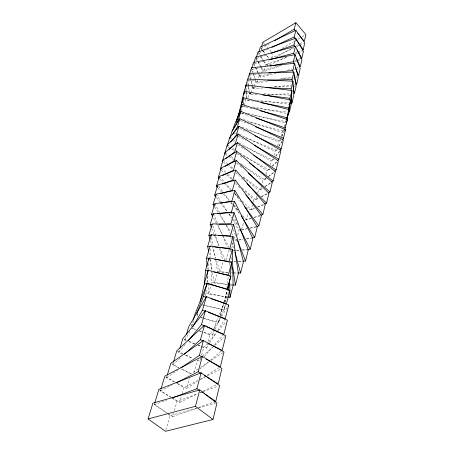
<?xml version="1.0" encoding="UTF-8"?>
<svg xmlns="http://www.w3.org/2000/svg" width="454" height="454" viewBox="0 0 454 454"><rect width="100%" height="100%" fill="white"/><g stroke="black" fill="none" stroke-linecap="round" stroke-linejoin="round"><path stroke-width="0.34" stroke-dasharray="2.27 1.7" d="M246.159 97.638L246.159 91.328M246.159 90.63L246.159 88.53M205.39 295.696L206.394 290.174M207.041 282.45L207.574 276.128M208.108 269.812L208.698 262.787M243.287 103.682L243.741 99.528M202.705 305.184L224.384 309.787L224.946 304.923M225.263 302.143L226.631 290.327M226.955 287.547L228.237 276.424M227.88 294.708L228.129 292.609M197.609 313.164L196.826 316.591L197.768 313.294M250.012 122.478L283.387 131.234L283.716 129.872M284.533 126.473L286.111 120.389M246.845 129.748L280.09 140.831L280.396 139.548M281.174 136.336L283.177 129.912M245.205 137.738L276.594 150.456L276.917 149.145M277.712 145.859L278.671 141.92L280.044 139.463M243.526 146.069L272.882 160.177L273.212 158.832M274.034 155.478L275.016 151.449L277.008 148.696M243.645 155.779L268.961 169.966L269.466 167.906M270.147 165.16L271.163 161.039L273.03 158.991M241.755 164.898L264.835 179.824L265.323 177.866M266.135 174.608L267.111 170.693L269.659 168.451M243.111 176.839L260.522 189.749L261.356 186.412M262.196 183.081L262.866 180.408L266.294 177.985M242.124 187.956L256.016 199.743L257.055 195.651M257.753 192.922L258.445 190.186L262.06 188.143M242.305 201.031L251.334 209.81L252.509 205.248M253.343 201.99L253.843 200.032L258.241 198.069M224.384 309.787L225.615 305.009M251.068 218.419L246.482 219.957L248.043 213.953M241.653 229.508L243.622 221.995M202.955 318.214L218.607 322.363L219.645 318.385M220.338 315.729L223.72 302.914M204.022 332.407L212.586 335.126L214.021 329.672M214.203 328.991L215.996 322.175L224.492 302.727M236.659 239.207L236.307 240.518L232.113 234.031M237.697 235.268L239.088 230.025L231.966 218.828M197.876 344.949L206.366 348.087L207.433 344.098M208.142 341.436L209.913 334.785L221.2 316.954M223.907 302.233L227.011 290.605M218.607 322.363L219.696 318.288M220.423 315.57L223.879 302.665M224.06 301.984L227.511 289.079M231.727 248.259L233.163 242.884M225.922 260.199L228.555 250.477L230.666 250.421M200.889 357.848L199.964 361.265L197.394 360.181M201.621 355.113L203.647 347.599L217.795 331.267M193.937 372.672L197.218 360.629L198.273 359.71M228.249 272.514L220.014 272.179L222.925 261.549M177.486 383.528L186.645 388.363L189.358 378.511M227.704 284.346L214.356 283.007L217.562 271.424L215.383 258.956M227.272 296.939L208.596 294.005L210.996 285.424M211.184 284.76L211.922 282.121L210.707 258.065M171.873 397.738L179.744 402.34L181.441 396.257M182.19 393.55L183.887 387.466L197.842 380.52M167.929 413.571L172.696 416.641L173.632 413.31M174.387 410.649L177.009 401.325L197.32 393.817M165.886 429.983L170 415.518L197.893 408.152M271.594 58.208L272.899 53.612M283.387 131.234L283.767 129.895M284.726 126.547L285.487 123.868M267.673 65.177L269.018 60.495M191.429 326.193L192.802 321.449M281.883 65.211L263.95 71.533L265.204 67.192M265.386 66.573L265.925 64.712L263.036 60.11M276.236 73.139L260.448 77.248L261.373 74.087M261.561 73.457L262.486 70.296L260.545 66.539M186.117 340.608L184.812 340.125L185.771 336.817M182.593 353.944L178.734 352.321L179.534 349.597M267.372 81.187L256.992 83.003L259.086 75.909L257.764 72.691M262.747 87.94L253.593 88.814L254.183 86.839M254.376 86.181L255.75 81.578L254.938 78.945M178.916 367.825L172.628 364.84L173.218 362.842M257.253 94.551L250.256 94.693L250.659 93.348M250.863 92.678L252.469 87.31L252.061 85.312M174.438 381.916L166.499 377.728L166.89 376.417M171.266 397.386L160.364 391.013L160.767 389.657M167.333 413.185L154.224 404.735L154.627 403.402M247.946 97.519L249.274 93.127L250.687 93.195M262.747 50.797L260.902 48.714L261.3 47.409M244.212 105.447L246.159 99.04M241.335 110.963L242.935 105.72M191.622 326.267L194.204 319.752M280.09 140.831L280.629 139.543M281.974 136.325L284.391 130.525M224.775 302.08L227.607 295.599M212.586 335.126L214.85 329.984M215.134 329.343L219.952 318.413M221.087 315.842L226.188 304.276M281.758 136.399L283.818 132.71M276.594 150.456L277.286 149.23M279.011 146.16L282.116 140.638M184.812 340.125L190.124 331.136M221.575 316.359L226.841 308.039M206.366 348.087L209.39 343.383M209.771 342.793L216.189 332.799M217.699 330.444L225.258 318.685M278.597 146.489L282.973 140.428M272.882 160.177L273.683 159.076M275.686 156.324L279.692 150.824M178.734 352.321L185.885 343.633M218.249 330.739L226.007 321.79M204.181 356.492L212.608 346.958M214.481 344.836L223.845 334.24M275.833 155.915L280.504 150.79M268.961 169.966L269.903 168.945M272.252 166.385L276.963 161.272M172.628 364.84L181.56 356.782M272.207 166.209L277.82 161.272M264.835 179.824L266.379 178.484M268.439 176.691L274.091 171.777M202.512 356.038L212.574 347.31M214.697 345.477L224.758 336.749M199.794 369.261L209.935 360.68M210.469 360.232L222.21 350.295M268.581 176.368L275.436 171.516M260.522 189.749L262.253 188.541M265.136 186.532L270.896 182.508M166.499 377.728L178.042 369.897M198.239 368.898L190.629 373.914L181.339 368.937M200.583 367.36L208.783 361.963M211.127 360.419L222.846 352.707M186.645 388.363L197.286 381.57M200.237 379.68L204.97 376.661M207.33 375.152L220.332 366.849M260.902 48.714L269.375 43.749M282.065 48.345L293.681 41.677M297.955 39.22L299.793 38.164M302.233 36.763L304.679 35.355M275.964 57.374L291.99 48.249M296.303 45.792L303.085 41.933M265.068 186.441L272.298 182.343M256.016 199.743L259.058 198.052M261.493 196.696L267.576 193.308M160.364 391.013L171.714 385.225M200.379 379.255L204.822 377.047M207.359 375.781L220.684 369.153M179.744 402.34L197.394 393.873M200.543 392.364L202.433 391.456M203.063 391.155L217.557 384.197M258.984 53.419L267.939 49.225M270.686 58.566L293.84 47.931M297.058 46.45L298.987 45.565M299.629 45.269L303.488 43.499M285.958 57.448L267.48 65.847L264.16 61.438M294.879 53.39L297.427 52.233M298.062 51.943L301.252 50.496M261.379 196.667L268.91 193.308M251.334 209.81L254.507 208.42M257.679 207.03L264.018 204.255M154.224 404.735L166.703 400.048M199.942 392.852L202.563 391.881M203.222 391.637L218.289 386.07M256.555 58.583L266.413 55.002L270.573 59.656M265.925 64.712L288.313 56.722M296.212 53.901L297.529 53.436M298.187 53.197L302.795 51.552M172.696 416.641L197.865 407.754M198.529 407.522L214.424 401.909M294.504 60.757L300.486 58.651M254.91 207.949L249.076 209.952L245.835 206.269M257.503 207.058L265.278 204.391M254.342 217.318L260.233 215.344M254.246 63.872L263.78 61.307M262.486 70.296L281.531 65.263M294.453 61.852L296.49 61.313M297.171 61.131L300.571 60.234M198.574 407.976L215.588 403.481M287.223 70.279L292.024 69.031M296.831 67.782L298.204 67.425M245.483 219.611L250.784 218.272M254.098 217.438L260.727 215.763M241.471 230.189L247.504 228.708M250.182 228.056L256.209 226.574M252.044 69.297L261.674 67.538M259.086 75.909L270.936 73.798M293.937 69.689L295.327 69.445M296.025 69.32L298.811 68.821M280.515 78.883L291.587 76.947M295.736 76.221L297.12 75.977M239.088 230.025L241.188 229.667M241.886 229.548L246.777 228.714M250.273 228.118L257.265 226.926M239.031 240.07L243.111 239.4M246.516 238.838L251.278 238.055M249.967 74.882L261.192 73.741M255.75 81.578L265.505 80.619M282.933 78.905L297.574 77.464M274.71 86.799L290.901 85.25M293.715 84.983L295.123 84.847M234.587 240.126L243.038 239.315M246.556 238.98L251.482 238.503M233.067 250.761L239.241 250.199M241.988 249.95L246.794 249.518M233.487 250.341L235.603 250.285M236.307 250.268L239.831 250.171M242.646 250.092L248.287 249.938M248.009 80.642L255.693 80.454M230.388 261.385L235.206 261.277M238.645 261.198L242.09 261.118M252.469 87.31L255.994 87.23M274.295 86.822L290.486 86.459M294.01 86.379L295.418 86.345M267.054 94.358L290.146 93.899M230.121 261.141L235.734 261.345M238.537 261.447L243.446 261.629M233.05 272.706L237.164 272.871M246.885 86.635L256.011 87.083M264.097 93.876L290.225 95.198M246.999 100.657L250.506 100.845M261.039 101.401L289.13 102.876M217.562 271.424L227.97 272.434M231.438 272.775L233.521 272.973M234.213 273.041L238.378 273.444M230.513 284.63L231.915 284.766M245.183 92.86L253.593 93.87M256.709 100.323L289.062 104.261M243.821 106.73L246.618 107.076M255.716 108.2L287.91 112.161M211.922 282.121L227.63 284.556M230.36 284.976L233.095 285.401M243.605 99.312L250.546 100.646M251.244 100.777L256.101 101.707M252.878 106.94L286.979 113.483M241.432 113.057L244.201 113.591M253.899 115.464L285.765 121.61M206.156 292.983L227.55 297.501M242.152 106.026L253.758 109.068M247.742 113.205L285.35 123.068M202.422 304.594L204.436 305.128M205.106 305.309L221.893 309.753M200.912 317.675L202.274 318.033M200.589 317.272L203.937 318.339M204.606 318.555L215.996 322.175M190.845 328.225L196.117 329.899M199.408 330.943L201.383 331.573M241.494 113.239L248.156 115.469M250.824 116.36L252.821 117.03M243.412 119.555L282.104 132.483M188.728 341.573L194.607 343.746M192.649 328.373L195.969 329.604M199.289 330.841L201.281 331.579M203.937 332.566L209.913 334.785M234.082 133.232L235.393 133.765M240.268 120.565L248.781 124.033M241.931 126.984L278.671 141.92M185.811 355.3L192.888 358.28M184.001 339.246L186.537 340.324M189.074 341.402L194.777 343.826M197.944 345.171L203.647 347.599M181.435 369.017L191.503 373.79M177.418 351.141L182.525 353.587M185.72 355.119L192.746 358.49M231.398 140.246L235.229 142.085M236.557 132.874L238.446 133.788M239.082 134.089L275.016 151.449M239.757 128.493L246.681 131.853M171.43 363.631L178.859 367.609M228.209 147.13L234.383 150.586M229.696 137.653L232.136 139.026M232.749 139.372L235.183 140.746M238.844 142.811L271.163 161.039M238.14 136.177L245.54 140.365M166.028 376.848L174.364 381.803M177.338 383.573L183.887 387.466M225.178 154.178L228.141 156.097M228.731 156.477L233.469 159.541M227.38 144.803L230.343 146.738M232.715 148.282L234.497 149.44M235.087 149.826L236.869 150.989M239.831 152.919L267.111 170.693M237.805 144.877L244.888 149.514M159.456 389.782L171.743 397.863M172.327 398.249L177.009 401.325M154.059 403.935L167.725 413.861M168.292 414.275L170 415.518M223.459 162.265L226.268 164.348M226.83 164.768L232.442 168.928M225.195 152.221L228.566 154.746M230.819 156.431L233.628 158.531M234.19 158.951L235.876 160.217M240.376 163.582L262.866 180.408M236.96 153.622L242.056 157.453M221.285 170.273L224.492 172.997M226.631 174.807L231.971 179.341M223.141 159.927L227.42 163.593M227.953 164.053L233.305 168.638M243.469 177.349L258.445 190.186M236.676 163.168L239.32 165.455M239.848 165.909L242.493 168.196M219.736 179.086L223.243 182.497M223.748 182.985L230.269 189.324M233.782 192.74L237.794 196.644M221.217 167.94L225.734 172.384M227.743 174.359L232.261 178.802M244.808 191.145L253.843 200.032M235.938 172.753L239.451 176.243M241.46 178.235L242.464 179.228M217.784 187.803L221.546 192.019M223.43 194.125L229.077 200.452M230.955 202.563L232.84 204.669M233.311 205.197L238.486 210.996M242.72 215.741L246.482 219.957M263.207 51.319L265.965 54.446M219.43 176.294L224.526 182.077M224.991 182.604L231.012 189.437M234.718 193.648L238.424 197.853M262.889 42.199L264.251 43.754M264.71 44.271L271.078 51.535M235.654 183.24L240.722 189.063M216.348 197.411L219.753 201.854M220.179 202.41L227.42 211.853M229.122 214.078L231.676 217.409M233.379 219.634L237.641 225.19M258.349 53.714L259.177 54.82M260.834 57.022L263.746 60.887M218.618 186.129L222.874 191.764M223.3 192.326L229.259 200.22M230.961 202.473L232.664 204.726M233.089 205.287L239.474 213.743M261.198 48.175L262.02 49.27M262.429 49.821L264.892 53.118M266.532 55.314L268.989 58.606M234.911 193.693L240.802 201.604M214.56 206.905L217.994 212.217M219.52 214.572L224.866 222.829M226.387 225.184L230.587 231.671M216.229 194.091L221.098 201.746M221.473 202.336L227.471 211.763M228.969 214.118L231.591 218.238M255.897 58.827L257.73 61.716M258.093 62.289L261.022 66.914M261.385 67.493L263.95 71.533M257.98 52.051L259.784 54.928M260.148 55.507L262.673 59.536M234.519 205.174L238.997 212.353M213.528 218.051L216.161 223.016M216.496 223.635L222.432 234.809M222.761 235.427L229.026 247.226M253.565 64.054L260.448 77.248M214.804 203.579L219.333 212.268M219.657 212.892L224.832 222.818M226.126 225.303L230.326 233.367M256.022 57.771L260.221 65.909M233.021 215.27L237.8 224.696M251.624 70.069L253.236 73.951M253.502 74.598L256.992 83.003M211.785 228.436L213.947 233.617M215.031 236.211L219.356 246.584M219.623 247.231L225.031 260.199M253.797 63.021L255.12 66.244M255.386 66.891L257.503 72.044M213.493 213.499L222.21 234.911M222.477 235.558L227.233 247.237M231.449 225.048L232.215 227.011M233.243 229.628L235.547 235.518M249.677 76.272L250.71 79.575M250.914 80.233L252.77 86.175M252.974 86.833L253.593 88.814M251.499 67.76L252.912 72.368M253.116 73.026L254.734 78.287M210.503 240.597L211.922 245.302M212.12 245.972L215.763 258.065M216.575 260.755L220.014 272.179M212.869 225.888L218.777 246.079M219.566 248.769L222.715 259.535M230.78 237.175L231.336 239.207M232.261 242.589L233.748 247.998M247.731 82.668L249.836 92.69M249.978 93.354L250.256 94.693M249.723 73.985L251.925 84.643M208.823 252.606L209.578 256.748M210.077 259.512L211.967 269.88M212.466 272.644L214.356 283.007M211.638 237.482L215.264 258.264M230.144 250.477L230.36 251.862M231.205 257.407L231.517 259.484M245.705 88.678L246.845 99.25M247.878 79.768L249.053 91.016M207.126 267.922L207.206 269.336M207.603 276.384L207.96 282.728M208 283.432L208.596 294.005M210.242 248.866L210.673 257.356M229.202 262.872L229.287 266.39M243.798 99.006L243.815 105.328"/><path stroke-width="0.68" d="M246.159 86.425L246.159 85.023L291.911 90.482L291.173 104.522L289.306 112.337L289.737 103.898M289.913 100.379L290.021 98.268L291.911 90.482M204.334 284.919L205.509 270.249L209.112 257.872L231.688 262.565L230.03 276.537M208.936 259.977L209.05 258.576M241.698 103.904L242.22 99.051L244.644 91.214L290.639 99.982L288.369 113.755L286.934 119.743M244.417 93.291L244.644 91.214M228.379 290.515L229.701 279.335M286.797 119.674L287.365 116.224M288.494 109.335L290.639 99.982M238.815 114.504L240.785 105.668L243.259 97.655L289.158 109.686L286.633 119.85M242.044 103.086L243.259 97.655M200.271 301.501L204.499 282.984L208.165 270.238L230.853 276.242L227.511 289.079L204.499 282.984M207.058 275.073L208.165 270.238M300.486 58.651L301.814 58.18L303.454 51.319L295.747 38.159L257.98 52.051L256.317 57.471M268.183 192.967L270.005 191.951L272.298 182.343L236.829 151.403L223.141 159.927L220.218 169.365L221.416 168.627M284.664 129.884L287.461 119.606L242.016 104.375L236.046 121.973M271.475 182.105L273.206 180.896L275.436 171.516L237.448 142.669L225.195 152.221L222.335 161.437M282.462 140.025L283.5 138.181L285.532 129.64L240.87 111.372L234.718 124.05L232.522 131.149M290.532 102.95L291.933 103.024L293.755 95.374L292.978 81.187L247.805 79.064M274.608 171.328L276.151 169.989L278.33 160.824L238.151 134.316L227.38 144.803L224.588 153.798L225.576 152.845M280.09 150.274L281.293 148.623L283.37 139.877L239.854 118.687L232.142 130.741L229.69 138.663M277.434 160.761L278.847 159.223L280.969 150.28L238.952 126.325L229.696 137.653L226.972 146.438M301.887 50.201L303.164 49.622L304.776 42.909L295.877 30.299L260.38 47.074L258.956 51.722M264.654 203.977L266.555 203.142L268.91 193.308L236.273 160.534L221.217 167.94L218.226 177.622L219.231 178.598M256.879 226.41L258.888 225.916L261.391 215.599L235.32 180.045L217.767 184.999L214.64 195.186L215.922 196.854M213 419.479L216.944 403.124L199.76 389.918L152.919 403.112L148.095 418.94L165.511 431.3L213 419.479L195.464 406.319L148.095 418.94M260.885 215.122L262.849 214.464L265.278 204.391L235.779 170.08L219.43 176.294L216.371 186.219L217.313 187.275M251.959 237.941L254.683 237.499L257.265 226.926L234.888 190.447L216.229 194.091L213.034 204.55L214.18 206.32M291.241 90.834L291.122 88.802L292.978 81.187M214.424 401.909L215.746 401.438L219.6 385.582L201.111 372.83L158.872 389.396L154.831 402.732M247.481 249.456L250.228 249.206L252.895 238.367L234.457 201.298L214.804 203.579L211.547 214.328L212.534 216.189M292.359 81.589L292.03 79.552L293.863 72.112L249.587 73.315L245.478 86.566L245.631 87.974M242.776 261.107L245.529 261.044L248.287 249.938L234.014 212.608L213.493 213.499L210.162 224.543L211.246 227.136M293.301 72.566L292.762 70.54L294.567 63.265L251.499 67.76L249.269 74.955M294.027 63.668L293.324 61.767L295.106 54.65L253.536 62.38L251.55 68.787M237.851 272.899L240.597 273.013L243.446 261.629L233.538 224.384L212.279 223.867L208.885 235.223L210.1 239.252M294.623 55.099L293.732 53.237L295.492 46.28L255.698 57.147L254.149 62.17M232.618 284.84L235.427 285.123L238.378 273.444L233.004 236.625L211.15 234.707L207.688 246.386L208.568 251.221M186.543 334.172L188.665 326.891L206.337 296.621L228.72 305.065L225.258 318.685L208.369 312.352M295.072 46.768L294.005 44.969L295.747 38.159M227.965 297.052L230.036 297.376L233.095 285.401L232.397 249.348L210.1 246.034L206.57 258.054L207.047 266.515M193.387 319.417L194.562 315.354L207.245 283.148L229.872 290.412L226.472 303.63L210.934 298.664M295.384 38.686L294.158 36.961L295.877 30.299M195.464 406.319L199.76 389.918M274.823 40.559L294.198 29.215L295.906 22.7L305.905 34.652L304.316 41.229L297.716 33.397M231.688 262.565L228.402 275.033L213.834 271.986M172.611 397.829L196.905 388.698L201.111 372.83M232.397 249.348L229.168 261.464L214.787 259.296M227.193 289.919L230.853 276.242M176.129 382.977L198.205 371.73L202.325 356.373L221.949 368.523L218.187 383.897L204.26 375.418M230.042 249.785L229.826 248.4L233.004 236.625M180.925 367.939L199.391 355.403L203.432 340.528L224.015 351.935L220.332 366.849L206.167 359.108M233.538 224.384L230.411 235.825L218.607 235.495M184.193 354.409L200.486 339.711L204.448 325.297L225.82 335.829L222.21 350.295L208.556 343.638M188.115 340.92L201.525 324.633L205.412 310.661L227.38 320.206L223.845 334.24L206.627 326.829M234.014 212.608L230.938 223.737L219.168 224.197M232.068 213.38L231.427 212.126L234.457 201.298M192.604 326.942L202.524 310.161L206.337 296.621M234.888 190.447L231.903 200.98L220.451 203.148M196.531 313.884L203.506 296.286L207.245 283.148M287.251 116.377L289.158 109.686M235.32 180.045L232.386 190.3L220.099 193.682M222.318 184.006L232.885 180.062L235.779 170.08M236.273 160.534L233.43 170.261L222.664 175.477M179.932 348.235L182.735 338.707L205.412 310.661M225.019 166.419L234.026 160.886L236.829 151.403M237.448 142.669L234.695 151.914L225.706 158.838M173.417 362.173L176.776 350.834L204.448 325.297M167.282 375.106L170.812 363.296L203.432 340.528M160.971 388.982L164.836 376.139L202.325 356.373M238.151 134.316L235.444 143.333L229.032 149.519M238.952 126.325L236.29 135.127L230.524 142.13M261.498 46.756L262.889 42.199L295.906 22.7M239.854 118.687L237.238 127.279L232.437 134.736M240.87 111.372L238.299 119.76L234.287 128M242.016 104.375L236.494 121.144M246.159 85.023L243.781 92.69L243.787 94.795M286.122 122.824L287.461 119.606M229.02 292.353L229.872 290.412M284.845 130.871L285.532 129.64M227.97 306.257L228.72 305.065M218.226 177.622L219.498 177.009M271.776 47.432L294.158 36.961M216.371 186.219L217.693 185.726M271.01 53.328L294.005 44.969M214.64 195.186L216.008 194.811M269.903 59.656L293.732 53.237M213.034 204.55L215.06 204.164M269.931 66.034L293.324 61.767M211.547 214.328L213.601 214.101M217.716 213.641L231.427 212.126M268.91 72.958L292.762 70.54M210.162 224.543L212.245 224.463M267.571 80.159L292.03 79.552M208.885 235.223L211.66 235.303M213.743 235.359L215.134 235.399M265.845 87.565L291.122 88.802M207.688 246.386L210.457 246.636M214.606 247.016L229.826 248.4M262.701 94.971L290.021 98.268M206.57 258.054L209.311 258.468M260.959 102.638L288.721 107.956M205.509 270.249L208.284 270.828M260.585 110.861L287.206 117.841M203.506 296.286L206.207 297.149M256.152 118.142L285.47 127.949M202.524 310.161L205.123 311.138M255.33 126.706L283.5 138.181M201.525 324.633L205.35 326.278M254.864 135.814L281.293 148.623M200.486 339.711L202.972 340.92M199.391 355.403L202.467 357.088M254.178 145.257L278.847 159.223M198.205 371.73L201.23 373.574M253.735 155.308L276.151 169.989M196.905 388.698L199.187 390.241M202.041 392.177L203.188 392.948M204.328 393.72L215.746 401.438M249.422 162.997L273.206 180.896M234.026 160.886L235.087 161.8M248.315 173.218L270.005 191.951M246.982 183.711L266.555 203.142M232.885 180.062L233.81 181.123M245.796 194.879L262.849 214.464M294.198 29.215L295.52 30.781M244.587 206.695L258.888 225.916M296.201 39.839L303.164 49.622M241.239 215.945L254.683 237.499M296.848 49.775L301.814 58.18M240.03 229.094L250.228 249.206M296.11 58.203L300.264 66.886L301.933 59.877L295.492 46.28M237.595 240.751L245.529 261.044M295.441 67.481L298.505 75.733L300.207 68.571L295.106 54.65M234.854 252.055L240.597 273.013M294.016 75.262L296.53 84.716L298.272 77.396L294.567 63.265M211.15 234.707L211.394 236.091M293.023 85.664L294.345 93.813L296.121 86.334L293.863 72.112M232.681 267.105L235.427 285.123M291.434 94.216L291.933 103.024M229.611 279.772L230.036 297.376"/></g></svg>
